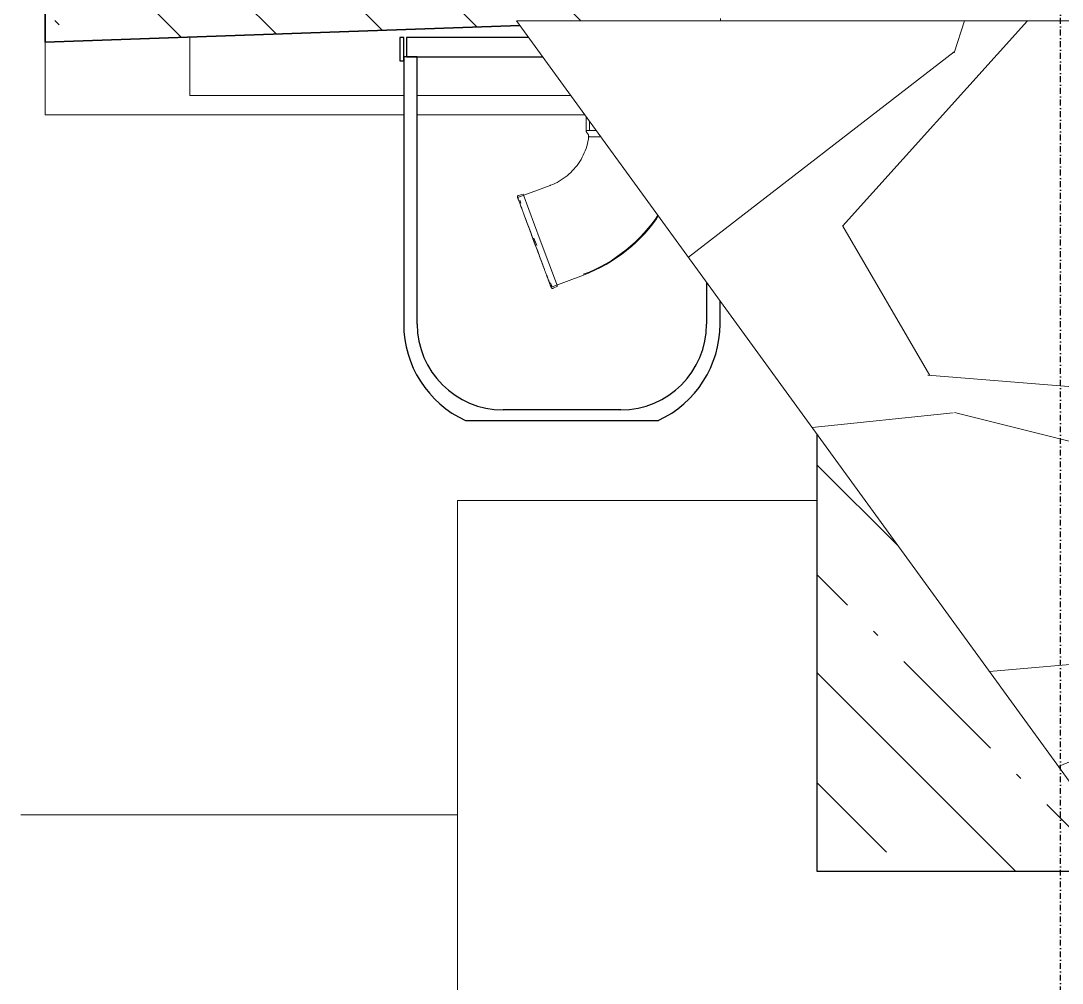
# Model space of a CAD drawing. Header units: millimetres. Extents: x 180139 to 245212, y -4005 to 9345.
# Drawn here: x 180141 to 181220, y -1950 to -953 of the extents above; entities that cross this region are included whole.
import ezdxf

# ---------------------------------------------------------------- set-up
doc = ezdxf.new("R2010")
doc.units = ezdxf.units.MM
doc.linetypes.add('1_Čerchovaná 6_0mm', pattern=[12, 6, -3, 0, -3])
for name, color, linetype, lineweight in [('A-DETL-THIN', 7, 'Continuous', 9), ('A-FLOR', 7, 'Continuous', 9), ('A-FLOR-1', 7, 'Continuous', 35), ('A-FLOR-PATT-1', 7, 'Continuous', 9), ('A-GENM', 7, 'Continuous', 9), ('A-GENM-3', 7, 'Continuous', 25), ('A-WALL', 7, 'Continuous', 9), ('A-WALL-1', 7, 'Continuous', 25), ('A-WALL-PATT-1', 7, 'Continuous', 9), ('S-FNDN', 7, 'Continuous', 9)]:
    doc.layers.add(name, color=color, linetype=linetype, lineweight=lineweight)
for name, color, linetype, lineweight, true_color in [('A-GENM-1', 7, 'Continuous', 9, 0x646464), ('S-GRID-1', 9, '1_Čerchovaná 6_0mm', 25, 0x808080), ('Vlastní 1_A-DETL-GENF-1', 9, 'Continuous', 9, 0x808080)]:
    doc.layers.add(name, color=color, linetype=linetype, lineweight=lineweight, true_color=true_color)
pattern_1 = [(315, (193345.21, 3664.97), (107.763, 107.763), []), (315, (193345.21, 3766.57), (107.763, 107.763), [63.5, -38.1, 6.35, -38.1, -63.5]), (315, (193345.21, 3766.57), (107.763, 107.763), [-146.05, 63.5, 0])]

# ---------------------------------------------------------------- blocks, each defined once
blk = doc.blocks.new('Construction_Roof-Accessories_Lindab_Round- - Lindab Round Downpipe System 150_100 High Build Polyester 001 Antique White-815879-A')
at = {"layer": 'A-GENM-1'}
for p, q in [((180726.4, -1051.9), (180726.4, -1066.5)), ((180729.9, -1056.6), (180729.9, -1066.5)), ((180726.4, -1066.5), (180736.8, -1066.5)), ((180736.3, -1072.8), (180731.8, -1072.8)), ((180661.1, -1132.3), (180656.3, -1133.6)), ((180689.2, -1123.3), (180656.5, -1135.5)), ((180661.1, -1132.3), (180678.9, -1180)), ((180661.3, -1133.1), (180661.3, -1133.1)), ((180657.7, -1138.7), (180658.9, -1141.7)), ((180672.4, -1178.1), (180675.3, -1185.7)), ((180673.7, -1181.4), (180673.9, -1181.9)), ((180678.9, -1180), (180696.7, -1227.7)), ((180691.2, -1228.3), (180723.8, -1216.2)), ((180689.7, -1224.3), (180691.2, -1228.3)), ((180692.2, -1229.9), (180696.7, -1227.7))]:
    blk.add_line(p, q, dxfattribs=at)
at = {"layer": 'A-GENM-1', "flags": 128}
for points in [[(180728, -1069.5), (180727.8, -1069.3), (180727.7, -1069.1), (180727.5, -1068.9), (180727.4, -1068.7), (180727.2, -1068.5), (180727.1, -1068.3), (180727, -1068), (180726.9, -1067.8), (180726.8, -1067.6), (180726.7, -1067.3), (180726.6, -1067.1), (180726.5, -1066.8), (180726.5, -1066.6), (180726.4, -1066.5)], [(180729.1, -1072.8), (180728.8, -1075.3), (180728.3, -1077.7), (180727.8, -1080.2), (180727.1, -1082.6), (180726.4, -1084.9), (180725.5, -1087.3), (180724.6, -1089.6), (180723.5, -1091.9), (180722.4, -1094.1), (180721.2, -1096.3), (180719.9, -1098.4), (180718.5, -1100.5), (180717.1, -1102.5), (180715.5, -1104.4), (180713.9, -1106.3), (180712.2, -1108.1), (180710.5, -1109.9), (180708.6, -1111.6), (180706.7, -1113.2), (180704.8, -1114.7), (180702.8, -1116.2), (180700.7, -1117.6), (180698.6, -1118.9), (180696.4, -1120.1), (180694.2, -1121.2), (180691.9, -1122.2), (180689.6, -1123.1), (180689.2, -1123.3)], [(180729.1, -1072.8), (180729.2, -1072.7), (180729.2, -1072.5), (180729.2, -1072.3), (180729.1, -1072.1), (180729.1, -1072), (180729.1, -1071.8), (180729.1, -1071.6), (180729, -1071.4), (180729, -1071.3), (180728.9, -1071.1), (180728.9, -1070.9), (180728.8, -1070.8), (180728.7, -1070.6), (180728.7, -1070.5), (180728.6, -1070.3), (180728.5, -1070.2), (180728.4, -1070), (180728.3, -1069.9), (180728.2, -1069.7), (180728.1, -1069.6), (180728, -1069.5)], [(180655.3, -1135.4), (180655.3, -1135.3), (180655.3, -1135.3), (180655.3, -1135.2), (180655.3, -1135.2), (180655.3, -1135.1), (180655.3, -1135.1), (180655.3, -1135), (180655.3, -1134.9), (180655.3, -1134.9), (180655.3, -1134.8), (180655.3, -1134.8), (180655.3, -1134.7), (180655.3, -1134.7), (180655.3, -1134.6), (180655.3, -1134.6), (180655.3, -1134.5), (180655.3, -1134.5), (180655.3, -1134.4), (180655.4, -1134.4), (180655.4, -1134.3), (180655.4, -1134.3), (180655.4, -1134.2), (180655.5, -1134.2), (180655.5, -1134.1), (180655.5, -1134.1), (180655.6, -1134), (180655.6, -1134), (180655.6, -1133.9), (180655.7, -1133.9), (180655.7, -1133.9), (180655.8, -1133.8), (180655.8, -1133.8), (180655.8, -1133.8), (180655.9, -1133.7), (180655.9, -1133.7), (180656, -1133.7), (180656, -1133.7), (180656.1, -1133.6), (180656.1, -1133.6), (180656.2, -1133.6), (180656.2, -1133.6), (180656.3, -1133.6)], [(180655.3, -1135.4), (180655.4, -1135.4), (180655.4, -1135.5), (180655.5, -1135.7), (180655.6, -1136), (180655.7, -1136.3), (180655.8, -1136.7), (180656, -1137.2), (180656.2, -1137.7), (180656.5, -1138.4), (180656.7, -1139.1), (180657, -1139.8), (180657.3, -1140.7), (180657.7, -1141.6), (180658, -1142.5), (180658.4, -1143.6), (180658.8, -1144.7), (180659.2, -1145.8), (180659.7, -1147), (180660.2, -1148.3), (180660.6, -1149.6), (180661.2, -1151), (180661.7, -1152.4), (180662.2, -1153.9), (180662.8, -1155.4), (180663.4, -1156.9), (180664, -1158.5), (180664.6, -1160.2), (180665.2, -1161.8), (180665.9, -1163.5), (180666.5, -1165.3), (180667.2, -1167), (180667.8, -1168.8), (180668.5, -1170.6), (180669.2, -1172.5), (180669.9, -1174.3), (180670.6, -1176.2), (180671.3, -1178), (180671.9, -1179.9), (180672.6, -1181.8), (180672.8, -1182.3)], [(180672.8, -1182.3), (180672.1, -1180.4), (180671.4, -1178.5), (180670.7, -1176.7), (180670, -1174.8), (180669.4, -1173), (180668.7, -1171.1), (180668, -1169.3), (180667.3, -1167.5), (180666.7, -1165.7), (180666, -1164), (180665.4, -1162.3), (180664.8, -1160.6), (180664.1, -1159), (180663.5, -1157.4), (180663, -1155.8), (180662.4, -1154.3), (180661.8, -1152.8), (180661.3, -1151.3), (180660.8, -1150), (180660.3, -1148.6), (180659.8, -1147.3), (180659.4, -1146.1), (180658.9, -1145), (180658.5, -1143.8), (180658.1, -1142.8), (180657.8, -1141.8), (180657.4, -1140.9), (180657.1, -1140.1), (180656.8, -1139.3), (180656.5, -1138.6), (180656.3, -1137.9), (180656.1, -1137.3), (180655.9, -1136.8), (180655.7, -1136.4), (180655.6, -1136.1), (180655.5, -1135.8), (180655.4, -1135.6), (180655.4, -1135.4), (180655.3, -1135.4), (180655.3, -1135.4)], [(180656.1, -1135.1), (180656.1, -1135.1), (180656.1, -1135.1), (180656.1, -1135.2), (180656.1, -1135.2), (180656.1, -1135.2), (180656.2, -1135.2), (180656.2, -1135.2), (180656.2, -1135.2), (180656.2, -1135.3), (180656.2, -1135.3), (180656.2, -1135.3), (180656.2, -1135.3), (180656.3, -1135.3), (180656.3, -1135.3), (180656.3, -1135.4), (180656.3, -1135.4), (180656.3, -1135.4), (180656.4, -1135.4), (180656.4, -1135.4), (180656.4, -1135.4), (180656.4, -1135.4), (180656.4, -1135.4), (180656.5, -1135.4), (180656.5, -1135.4), (180656.5, -1135.4), (180656.5, -1135.4), (180656.5, -1135.5)], [(180723.5, -1215.4), (180729.5, -1213.1), (180735.4, -1210.4), (180741.1, -1207.6), (180746.8, -1204.6), (180752.3, -1201.3), (180757.7, -1197.8), (180762.9, -1194), (180768, -1190.1), (180772.9, -1186), (180777.7, -1181.7), (180782.3, -1177.2), (180786.7, -1172.5), (180790.9, -1167.6), (180794.9, -1162.6), (180798.7, -1157.5), (180800.8, -1154.2)], [(180723.8, -1216.2), (180729.8, -1213.8), (180735.7, -1211.2), (180741.5, -1208.3), (180747.2, -1205.2), (180752.7, -1201.9), (180758.1, -1198.4), (180763.4, -1194.7), (180768.5, -1190.7), (180773.4, -1186.6), (180778.2, -1182.3), (180782.8, -1177.7), (180787.2, -1173), (180791.5, -1168.2), (180795.5, -1163.1), (180799.3, -1157.9), (180801.3, -1154.9)], [(180690.3, -1229.2), (180690.3, -1229.1), (180690.3, -1229), (180690.2, -1228.8), (180690.1, -1228.6), (180690, -1228.2), (180689.8, -1227.8), (180689.7, -1227.3), (180689.4, -1226.8), (180689.2, -1226.2), (180689, -1225.5), (180688.7, -1224.7), (180688.4, -1223.9), (180688, -1223), (180687.7, -1222), (180687.3, -1221), (180686.9, -1219.9), (180686.4, -1218.7), (180686, -1217.5), (180685.5, -1216.3), (180685, -1215), (180684.5, -1213.6), (180684, -1212.2), (180683.4, -1210.7), (180682.9, -1209.2), (180682.3, -1207.6), (180681.7, -1206), (180681.1, -1204.4), (180680.5, -1202.7), (180679.8, -1201), (180679.2, -1199.3), (180678.5, -1197.5), (180677.9, -1195.7), (180677.2, -1193.9), (180676.5, -1192.1), (180675.8, -1190.2), (180675.1, -1188.4), (180674.4, -1186.5), (180673.7, -1184.7), (180673, -1182.8), (180672.8, -1182.3)], [(180672.8, -1182.3), (180673.5, -1184.1), (180674.2, -1186), (180674.9, -1187.9), (180675.6, -1189.7), (180676.3, -1191.6), (180677, -1193.4), (180677.7, -1195.2), (180678.3, -1197), (180679, -1198.8), (180679.6, -1200.5), (180680.3, -1202.3), (180680.9, -1203.9), (180681.5, -1205.6), (180682.1, -1207.2), (180682.7, -1208.8), (180683.3, -1210.3), (180683.8, -1211.8), (180684.4, -1213.2), (180684.9, -1214.6), (180685.4, -1215.9), (180685.9, -1217.2), (180686.3, -1218.4), (180686.8, -1219.6), (180687.2, -1220.7), (180687.6, -1221.7), (180687.9, -1222.7), (180688.3, -1223.6), (180688.6, -1224.5), (180688.9, -1225.3), (180689.1, -1226), (180689.4, -1226.6), (180689.6, -1227.2), (180689.8, -1227.7), (180689.9, -1228.1), (180690.1, -1228.5), (180690.2, -1228.8), (180690.3, -1229), (180690.3, -1229.1), (180690.3, -1229.2), (180690.3, -1229.2)], [(180692.2, -1229.9), (180692.2, -1229.9), (180692.1, -1230), (180692.1, -1230), (180692, -1230), (180692, -1230), (180691.9, -1230), (180691.9, -1230), (180691.8, -1230.1), (180691.8, -1230.1), (180691.7, -1230.1), (180691.6, -1230.1), (180691.6, -1230.1), (180691.5, -1230.1), (180691.5, -1230.1), (180691.4, -1230.1), (180691.4, -1230), (180691.3, -1230), (180691.3, -1230), (180691.2, -1230), (180691.2, -1230), (180691.1, -1230), (180691.1, -1229.9), (180691, -1229.9), (180691, -1229.9), (180690.9, -1229.9), (180690.9, -1229.8), (180690.8, -1229.8), (180690.8, -1229.8), (180690.7, -1229.7), (180690.7, -1229.7), (180690.7, -1229.7), (180690.6, -1229.6), (180690.6, -1229.6), (180690.5, -1229.5), (180690.5, -1229.5), (180690.5, -1229.5), (180690.4, -1229.4), (180690.4, -1229.4), (180690.4, -1229.3), (180690.4, -1229.3), (180690.3, -1229.2), (180690.3, -1229.2)], [(180691.2, -1228.3), (180691.2, -1228.3), (180691.2, -1228.4), (180691.1, -1228.4), (180691.1, -1228.4), (180691.1, -1228.4), (180691.1, -1228.4), (180691.1, -1228.5), (180691.1, -1228.5), (180691.1, -1228.5), (180691.1, -1228.5), (180691.1, -1228.6), (180691.1, -1228.6), (180691.1, -1228.6), (180691.1, -1228.6), (180691, -1228.6), (180691, -1228.7), (180691, -1228.7), (180691, -1228.7), (180691, -1228.7), (180691, -1228.8), (180691.1, -1228.8), (180691.1, -1228.8), (180691.1, -1228.8), (180691.1, -1228.8), (180691.1, -1228.9), (180691.1, -1228.9), (180691.1, -1228.9)]]:
    blk.add_lwpolyline(points, dxfattribs=at)
at = {"layer": 'A-GENM-1'}
blk.add_open_spline([(180733.6, -1072.8), (180733.1, -1072.8), (180731.5, -1072.8), (180729.7, -1072.8), (180729.2, -1072.8), (180729.1, -1072.8)], degree=3, knots=[-0.1355407, -0.1355407, -0.1355407, -0.1355407, -0.1111111, -0.0555556, 0, 0, 0, 0], dxfattribs=at)
blk.add_open_spline([(180740.8, -1072.8), (180739.9, -1072.8), (180738.2, -1072.8), (180736.6, -1072.8), (180735.9, -1072.8)], degree=3, dxfattribs=at)
blk = doc.blocks.new('EN_MEA MEARIN PLUS_EXPERT_basic - MEARIN Plus3000 - NW300-802455-A')
at = {"layer": 'A-GENM-3'}
for p, q in [((180537.4, -970), (180533.4, -970)), ((180533.4, -970), (180533.4, -994)), ((180537.4, -994), (180537.4, -970)), ((180667, -970), (180540.4, -970)), ((180540.4, -970), (180540.4, -990)), ((180551.4, -990), (180537.4, -990)), ((180537.4, -990), (180537.4, -1267)), ((180540.4, -990), (180681.5, -990)), ((180551.4, -1267), (180551.4, -990)), ((180533.4, -994), (180537.4, -994)), ((180851.4, -1223.8), (180851.4, -1267)), ((180865.4, -1267), (180865.4, -1243.1)), ((180762.4, -1356), (180640.4, -1356)), ((180601.4, -1367), (180801.4, -1367))]:
    blk.add_line(p, q, dxfattribs=at)
for centre, radius, start, end in [((180647.5, -1267), 110.1, 180, 245.2385), ((180640.4, -1267), 89, 180, 270), ((180762.4, -1267), 89, 270, 360), ((180755.2, -1267), 110.1, 294.7615, 360)]:
    blk.add_arc(centre, radius, start, end, dxfattribs=at)

msp = doc.modelspace()

# ---------------------------------------------------------------- hatches: boundary and pattern name
at = {"layer": 'A-FLOR-PATT-1'}
h = msp.add_hatch(dxfattribs=at)
h.set_pattern_fill('FP_2', color=256, style=0, pattern_type=2)
h.set_pattern_definition(pattern_1)
h.paths.add_polyline_path([(180165.7, -974.6), (180657.8, -957.4), (180654.4, -952.6), (180810.6, -952.1), (180865.7, -950.2), (180865.7, -700), (180165.7, -724.4), (180165.7, -891.7)])
at = {"layer": 'A-WALL-PATT-1'}
h = msp.add_hatch(dxfattribs=at)
h.set_pattern_fill('FP_2', color=256, style=0, pattern_type=2)
h.set_pattern_definition(pattern_1)
h.paths.add_polyline_path([(181289.9, -1834.4), (181295, -1834.4), (180965.7, -1381.1), (180965.7, -1834.4), (181289.2, -1834.4)])
h.paths.add_polyline_path([(181465.7, -1367), (181465.7, -952.6), (181234.4, -952.6), (181239.2, -990), (181239.2, -1267), (181245.8, -1304.7), (181256.5, -1326.4), (181289.9, -1359.8), (181303.2, -1367)])
at = {"layer": 'Vlastní 1_A-DETL-GENF-1'}
h = msp.add_hatch(dxfattribs=at)
h.set_pattern_fill('FP_8', color=256, style=0, pattern_type=2)
h.set_pattern_definition([(228.013, (194274.24, 4955.29), (-10322.52864, -11612.9302), [173.594, -17185.894]), (184.97, (194158.116, 4826.256), (15483.85828, 1290.39213), [297.894, -29491.432]), (132.51, (193861.34, 4800.45), (12903.0917, -14193.62377), [210.05, -20794.83]), (267.274, (193358.12, 4477.87), (1290.17924, 25806.39805), [271.275, -26856.13]), (292.834, (193345.214, 4206.9), (-6451.69892, 15483.81478), [266.006, -26334.62]), (357.274, (193448.44, 3961.74), (-25806.39805, 1290.17924), [271.275, -26856.13]), (37.694, (193719.407, 3948.84), (-16774.2155, -12903.13012), [358.747, -35515.855]), (72.255, (194003.277, 4168.19), (9032.40696, 28387.00065), [338.694, -33530.692]), (121.43, (194106.5, 4490.77), (-10322.68017, 16774.06843), [272.193, -26947.114]), (175.236, (193964.57, 4723.03), (14193.4997, -1290.4065), [310.75, -15226.74]), (222.397, (193654.89, 4748.836), (-15483.93942, -14193.39388), [401.868, -39784.934]), (138.814, (194635.53, 4464.97), (-9032.2206, 7741.9238), [137.163, -13579.145]), (171.469, (194532.31, 4555.29), (16774.12582, -2580.70486), [260.95, -25834.137]), (225, (194274.2, 4594), (0, -1290.32), [182.48, -1642.31]), (203.199, (194183.92, 4748.84), (6451.6035, 2580.6959), [98.27, -9728.505]), (291.801, (194093.6, 4710.13), (-1290.294, 3870.972), [138.97, -6809.64]), (30.964, (194145.21, 4581.1), (3870.9472, 2580.6553), [225.715, -7298.08]), (161.565, (194338.76, 4697.22), (2580.639, -1290.322), [163.21, -3917.14]), (16.389, (193345.214, 4710.13), (12903.24082, 3870.8396), [228.645, -22635.87]), (70.346, (193564.57, 4774.64), (-5161.3152, -14193.4817), [191.82, -18990.16]), (293.199, (194338.76, 4955.29), (-2580.6959, 6451.6035), [196.535, -9630.26]), (343.61, (194416.18, 4774.64), (-12903.17326, 3871.06482), [228.645, -22635.87]), (339.444, (193345.21, 3910.13), (-6451.6083, 2580.6367), [220.49, -10803.99]), (294.775, (193551.665, 3832.71), (-6451.55984, 14193.5246), [184.745, -18289.83]), (66.801, (194351.66, 3664.97), (2580.6959, 6451.6035), [196.535, -9630.26]), (17.354, (194429.08, 3845.61), (-16774.16066, -5161.27234), [216.3, -21413.42]), (69.444, (193719.4, 3664.97), (-2580.6367, -6451.6083), [110.245, -10914.28]), (101.31, (194274.24, 3664.97), (-1290.323, 5161.2607), [65.794, -6513.576]), (165.964, (194261.34, 3729.48), (3870.967, -1290.3044), [266.01, -5054.12]), (186.009, (194003.28, 3794), (12903.18057, 1290.31704), [246.516, -24405.03]), (303.69, (194145.2, 4464.97), (-1290.316, 2580.64), [186.09, -4466.22]), (353.157, (194248.44, 4310.13), (21935.44046, -2580.72818), [324.895, -32164.528]), (60.945, (194571.02, 4271.42), (-5161.3314, -9032.1824), [132.846, -13151.815]), (90, (194635.5, 4387.5), (-1290.32, 1290.32), [77.42, -1212.9]), (120.256, (193977.47, 3832.71), (5161.2055, -9032.2713), [179.256, -17746.42]), (48.013, (193887.15, 3987.55), (10322.52864, 11612.9302), [347.19, -17012.31]), (0, (194119.4, 4245.6), (1290.32, 1290.32), [335.48, -954.84]), (325.305, (194454.89, 4245.61), (-12903.2093, 9032.19633), [204.02, -20197.724]), (254.055, (194622.63, 4129.48), (-1290.2869, -5161.3012), [187.87, -9205.824]), (207.646, (194571.02, 3948.84), (-24516.07145, -12903.208), [305.89, -30283.15]), (175.426, (194300.05, 3806.903), (-16774.16143, 1290.34273), [323.61, -32037.426]), (175.426, (194300.05, 3806.903), (-16774.16143, 1290.34273), [323.61, -32037.426])])
h.paths.add_polyline_path([(181295, -1834.4), (181667.5, -1834.4), (181667.5, -947), (181567.2, -947), (181567.2, -1267), (181564.6, -1290.6), (181557.8, -1311.5), (181537.9, -1341.8), (181503.2, -1367), (181303.2, -1367), (181289.9, -1359.8), (181256.5, -1326.4), (181245.8, -1304.7), (181239.2, -1267), (181238.9, -988.3), (181234.4, -952.6), (180654.4, -952.6), (181289.2, -1826.4)])

# ---------------------------------------------------------------- linework, layer by layer
at = {"layer": 'A-DETL-THIN'}
for p, q in [((181234.4, -952.6), (180654.4, -952.6)), ((180654.4, -952.6), (181295, -1834.4))]:
    msp.add_line(p, q, dxfattribs=at)
at = {"layer": 'A-FLOR'}
for p, q in [((180865.7, -950.2), (180865.7, -952.6)), ((180315.7, -969.4), (180315.7, -1030)), ((180537.4, -1030), (180315.7, -1030)), ((180710.6, -1030), (180551.4, -1030)), ((180140.5, -1776), (180593.2, -1776))]:
    msp.add_line(p, q, dxfattribs=at)
at = {"layer": 'A-FLOR-1'}
for p, q in [((180165.7, -724.4), (180165.7, -974.6)), ((180165.7, -974.6), (180657.8, -957.4))]:
    msp.add_line(p, q, dxfattribs=at)
at = {"layer": 'A-WALL'}
for p, q in [((180165.7, -1050), (180165.7, -974.6)), ((180165.7, -1050), (180537.4, -1050)), ((180551.4, -1050), (180725.1, -1050))]:
    msp.add_line(p, q, dxfattribs=at)
at = {"layer": 'A-WALL-1'}
for p, q in [((180965.7, -1381.1), (180965.7, -1834.4)), ((180965.7, -1834.4), (181295, -1834.4))]:
    msp.add_line(p, q, dxfattribs=at)
at = {"layer": 'S-FNDN'}
for p, q in [((180593.2, -1450), (180965.7, -1450)), ((180593.2, -2050), (180593.2, -1450))]:
    msp.add_line(p, q, dxfattribs=at)
at = {"layer": 'S-GRID-1'}
msp.add_line((181218.2, -4004.8), (181218.2, 8144.9), dxfattribs=at)

# ---------------------------------------------------------------- block references
at = {"layer": 'A-GENM'}
msp.add_blockref('EN_MEA MEARIN PLUS_EXPERT_basic - MEARIN Plus3000 - NW300-802455-A', (0, 0), dxfattribs=at)
at = {"layer": 'A-GENM-1'}
msp.add_blockref('Construction_Roof-Accessories_Lindab_Round- - Lindab Round Downpipe System 150_100 High Build Polyester 001 Antique White-815879-A', (0, 0), dxfattribs=at)

doc.saveas('drawing.dxf')
